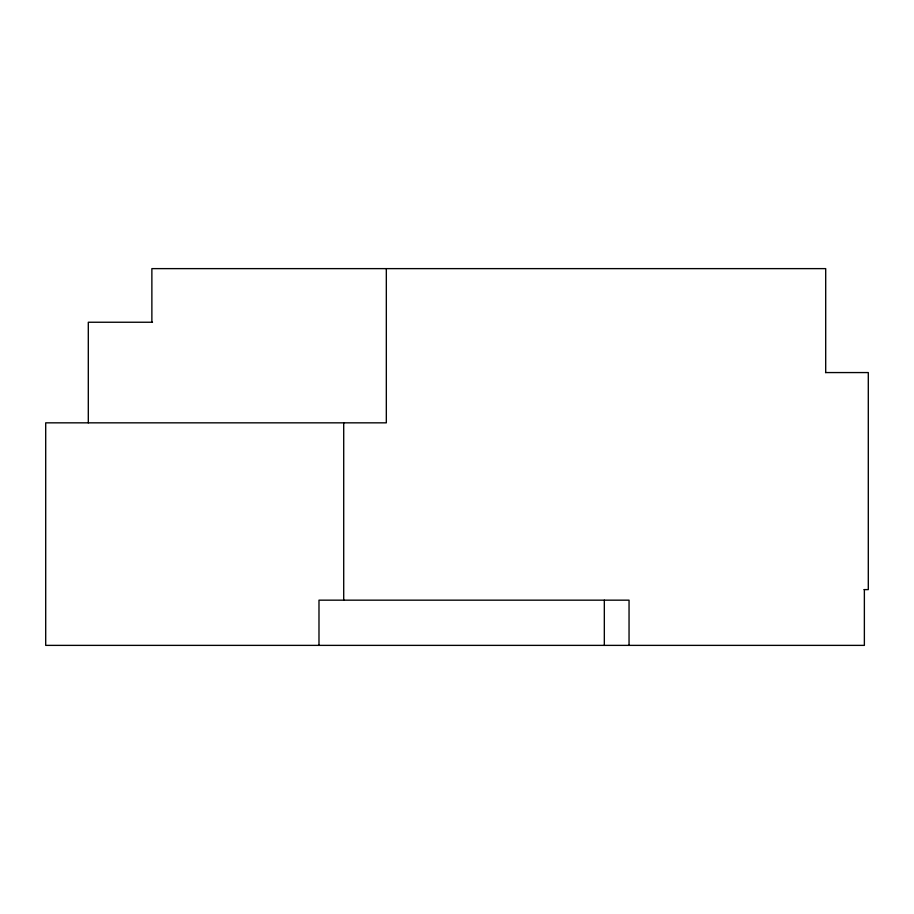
<?xml version="1.0" encoding="UTF-8"?>
<svg xmlns="http://www.w3.org/2000/svg" width="914" height="914" viewBox="0 0 914 914"><rect width="100%" height="100%" fill="white"/><g stroke="black" fill="none" stroke-linecap="round" stroke-linejoin="round"><path stroke-width="1.37" d="M152.501 322.242L88.304 322.242L88.304 422.839M825.525 372.569L868.3 372.569L868.3 589.61L864.027 589.61M864.37 589.61L864.37 645.375L45.7 645.375L45.7 422.839L386.325 422.839L386.325 268.625M825.696 372.569L825.696 268.625L151.873 268.625L151.873 322.242M629.049 645.375L629.049 600.167L318.986 600.167L318.986 645.375M604.325 600.167L604.325 645.375M343.71 422.839L343.71 600.167"/></g></svg>
